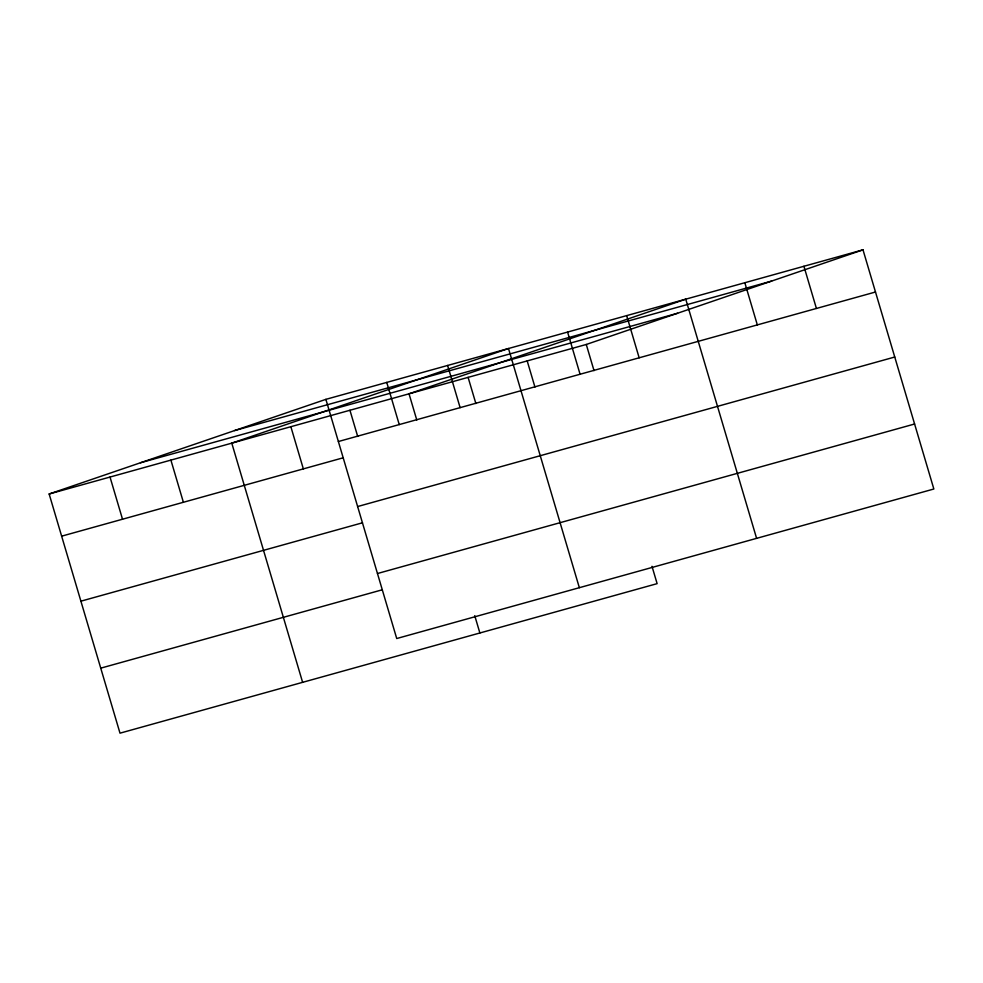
<?xml version="1.0" encoding="UTF-8"?>
<svg xmlns="http://www.w3.org/2000/svg" width="983" height="983" viewBox="0 0 983 983"><rect width="100%" height="100%" fill="white"/><g stroke="black" fill="none" stroke-linecap="round" stroke-linejoin="round"><path stroke-width="1.47" d="M651.987 566.306L657.123 583.644L120 733.171L49.15 493.994L325.877 399.356L863 249.829L933.85 489.006L396.727 638.532L325.877 399.356M49.15 493.994L586.273 344.468L863 249.829M234.556 430.579L771.68 281.064M140.471 462.76L677.594 313.245M338.373 441.527L875.497 292.012M61.646 536.165L343.239 457.783M357.628 506.54L894.751 357.026M80.901 601.178L362.494 522.796M377.472 573.519L914.595 424.005M100.745 668.157L382.326 589.775M803.922 266.282L816.418 308.453M744.831 282.723L757.328 324.906M756.603 538.352L685.753 299.176L409.026 393.814L416.78 419.987M626.663 315.617L639.159 357.8M586.273 344.468L594.027 370.652M567.584 332.07L580.081 374.253M527.195 360.921L534.949 387.093M579.343 587.687L508.494 348.51L231.779 443.149L302.617 682.325M468.105 377.361L475.87 403.546M447.621 365.467L460.118 407.638M474.74 615.653L479.876 632.991M386.749 382.412L399.245 424.582M349.936 410.255L357.701 436.44M290.857 426.708L303.354 468.891M170.895 460.105L183.391 502.276M110.022 477.05L122.519 519.221"/></g></svg>
